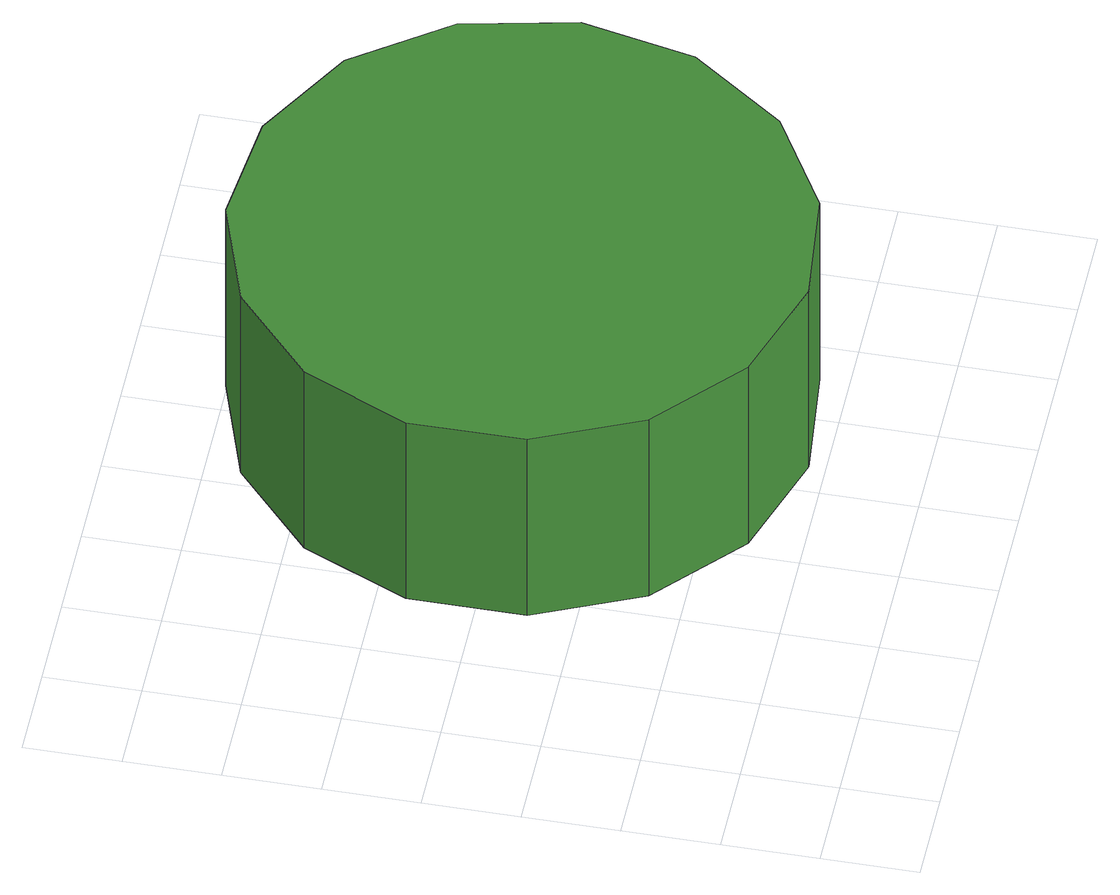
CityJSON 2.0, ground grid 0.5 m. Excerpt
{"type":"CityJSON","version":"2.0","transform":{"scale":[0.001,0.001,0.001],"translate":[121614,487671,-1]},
"CityObjects":{
"tree1":{"type":"SolitaryVegetationObject","attributes":{"function":"something"},"geometry":[{"type":"MultiSurface","lod":"1","boundaries":[[[0,1,2,3,4,5,6,7,8,9,10,11,12,13,14]],[[15,16,17,18,19,20,21,22,23,24,25,26,27,28,29]],[[0,29,28,1]],[[1,28,27,2]],[[2,27,26,3]],[[3,26,25,4]],[[4,25,24,5]],[[5,24,23,6]],[[6,23,22,7]],[[7,22,21,8]],[[8,21,20,9]],[[9,20,19,10]],[[10,19,18,11]],[[11,18,17,12]],[[12,17,16,13]],[[13,16,15,14]],[[14,15,29,0]]]}]}
},
"vertices":[
[3795,2048,1978],[3668,2645,1978],[3309,3140,1978],[2780,3445,1978],[2173,3509,1978],[1592,3320,1978],[1138,2911,1978],[889,2353,1978],[889,1743,1978],[1138,1185,1978],[1592,776,1978],[2173,587,1978],[2780,651,1978],[3309,956,1978],[3668,1450,1978],[3668,1450,761],[3309,956,761],[2780,651,761],[2173,587,761],[1592,776,761],[1138,1185,761],[889,1743,761],[889,2353,761],[1138,2911,761],[1592,3320,761],[2173,3509,761],[2780,3445,761],[3309,3140,761],[3668,2645,761],[3795,2048,761]
]}
